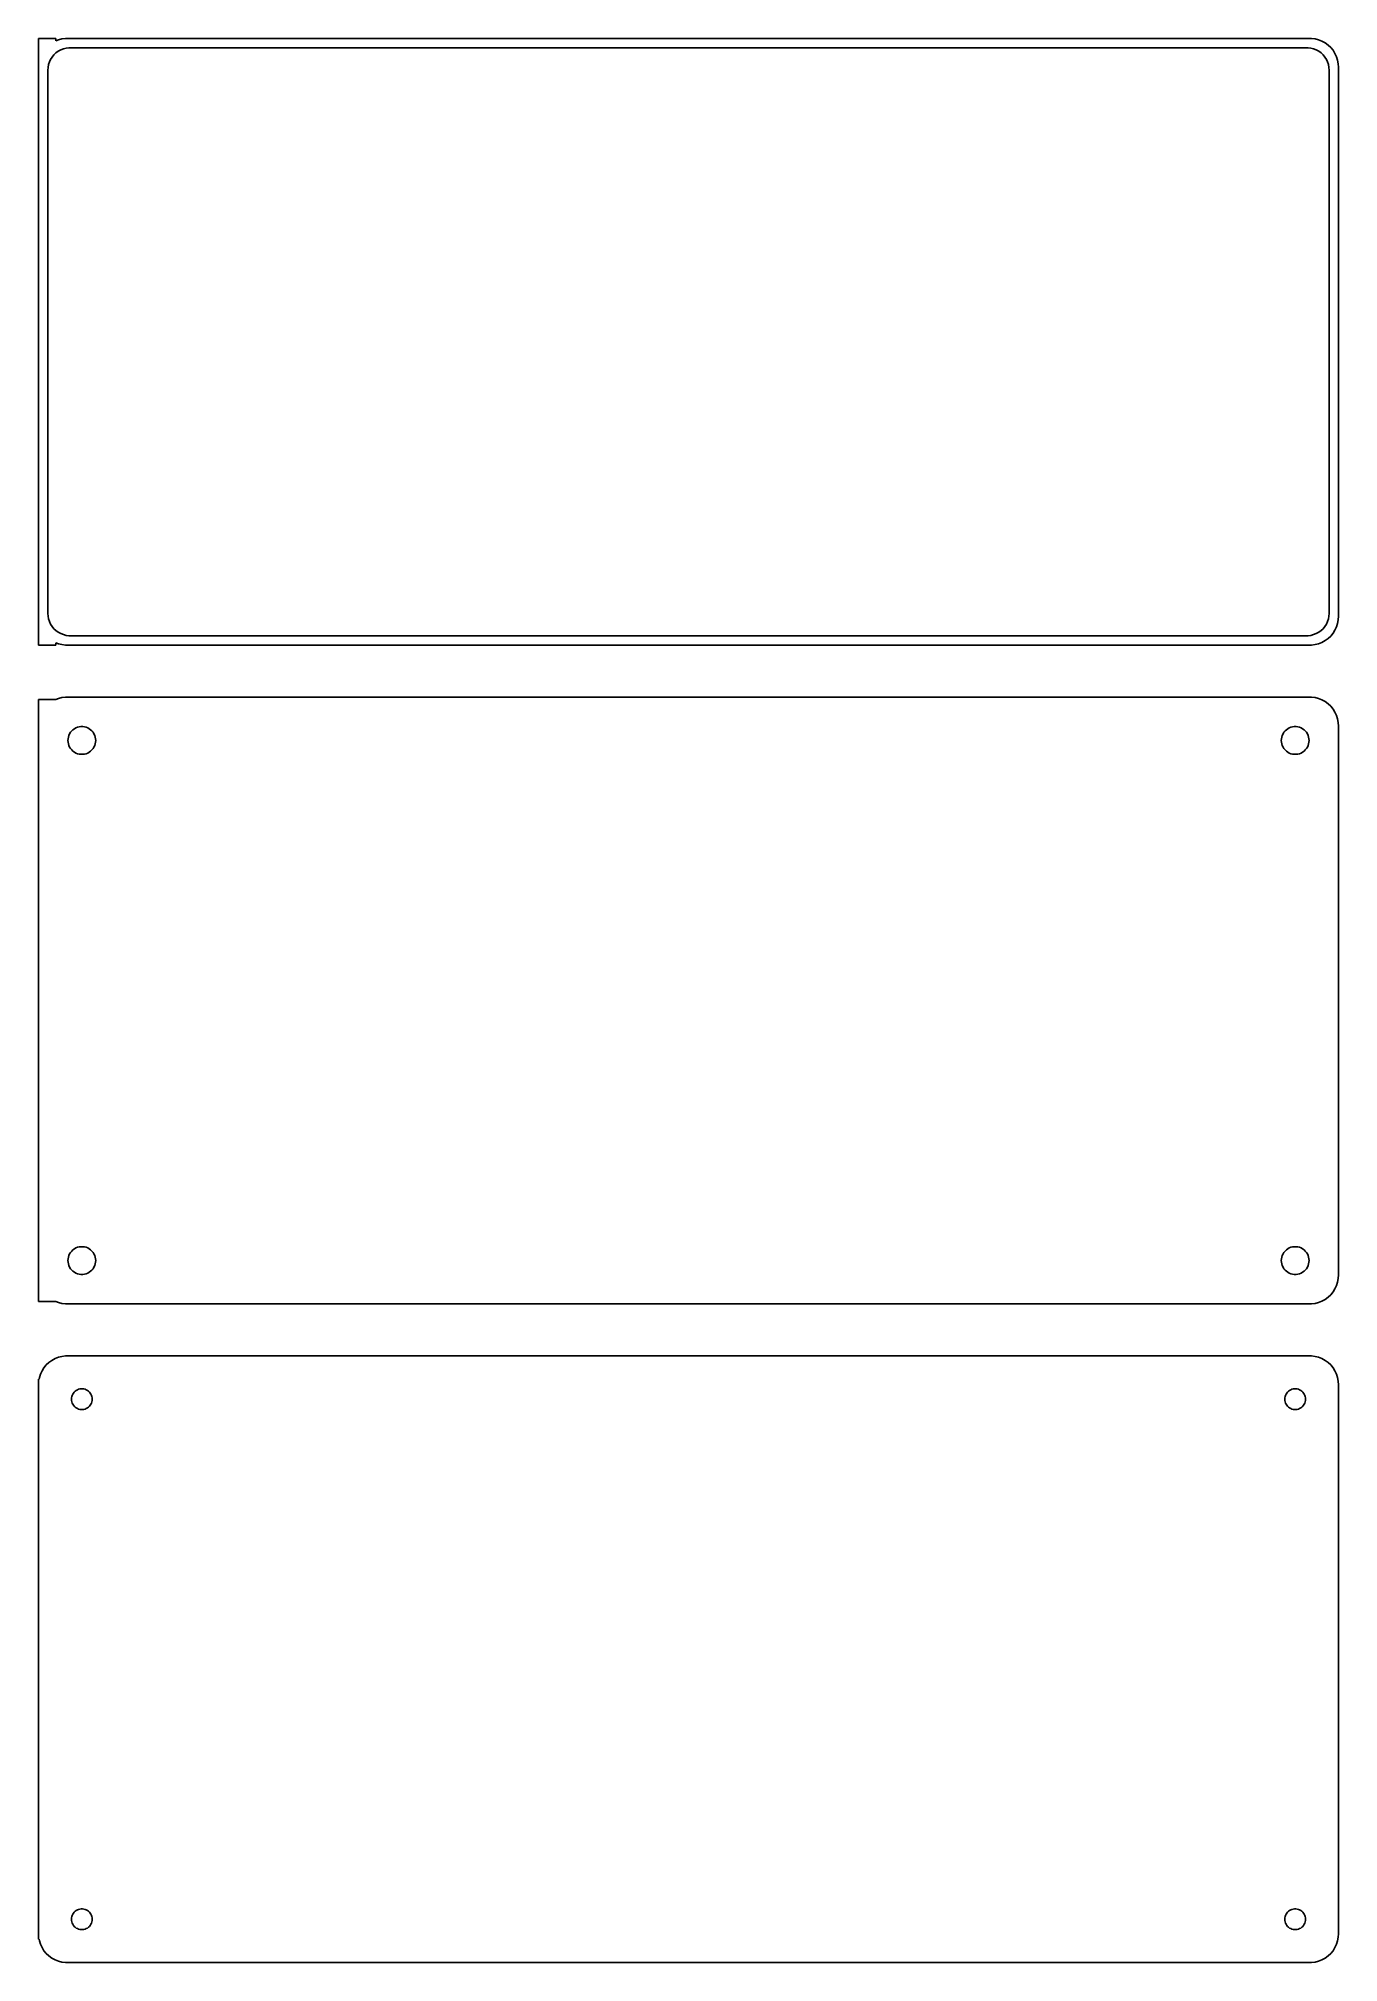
# Model space of a CAD drawing. Header units: metres. Extents: x -112 to 112, y 176 to 508.
import ezdxf

# ---------------------------------------------------------------- set-up
doc = ezdxf.new("R2010")
doc.units = ezdxf.units.M

msp = doc.modelspace()

# ---------------------------------------------------------------- linework, layer by layer
for p, q in [((-109.5, 508.49), (-112.5, 508.49)), ((-112.5, 508.49), (-112.5, 403.51)), ((-109.5, 508.075), (-109.5, 508.49)), ((-109.045, 508.255), (-109.5, 508.075)), ((-109.469, 505.984), (-109.075, 506.27)), ((-109.075, 506.27), (-108.649, 506.504)), ((-108.437, 508.411), (-109.045, 508.255)), ((-108.649, 506.504), (-108.197, 506.683)), ((-107.814, 508.49), (-108.437, 508.411)), ((-108.197, 506.683), (-107.726, 506.804)), ((107.814, 508.49), (-107.814, 508.49)), ((-107.726, 506.804), (-107.243, 506.865)), ((-107.243, 506.865), (107.243, 506.865)), ((107.243, 506.865), (107.726, 506.804)), ((107.726, 506.804), (108.197, 506.683)), ((108.437, 508.411), (107.814, 508.49)), ((108.197, 506.683), (108.649, 506.504)), ((109.045, 508.255), (108.437, 508.411)), ((108.649, 506.504), (109.075, 506.27)), ((109.629, 508.024), (109.045, 508.255)), ((109.075, 506.27), (109.469, 505.984)), ((110.179, 507.722), (109.629, 508.024)), ((110.687, 507.353), (110.179, 507.722)), ((111.145, 506.923), (110.687, 507.353)), ((111.545, 506.439), (111.145, 506.923)), ((111.882, 505.909), (111.545, 506.439)), ((-110.873, 503), (-110.842, 503.485)), ((-110.873, 409), (-110.873, 503)), ((-110.842, 503.485), (-110.751, 503.963)), ((-110.751, 503.963), (-110.601, 504.426)), ((-110.601, 504.426), (-110.394, 504.866)), ((-110.394, 504.866), (-110.133, 505.276)), ((-110.133, 505.276), (-109.823, 505.651)), ((-109.823, 505.651), (-109.469, 505.984)), ((109.469, 505.984), (109.823, 505.651)), ((109.823, 505.651), (110.133, 505.276)), ((110.133, 505.276), (110.394, 504.866)), ((110.394, 504.866), (110.601, 504.426)), ((110.601, 504.426), (110.751, 503.963)), ((110.751, 503.963), (110.842, 503.485)), ((110.842, 503.485), (110.873, 503)), ((110.873, 503), (110.873, 409)), ((112.149, 505.341), (111.882, 505.909)), ((112.343, 504.743), (112.149, 505.341)), ((112.461, 504.127), (112.343, 504.743)), ((112.5, 503.5), (112.461, 504.127)), ((112.5, 408.5), (112.5, 503.5)), ((-110.842, 408.515), (-110.873, 409)), ((-110.751, 408.037), (-110.842, 408.515)), ((-110.601, 407.574), (-110.751, 408.037)), ((-110.394, 407.134), (-110.601, 407.574)), ((-110.133, 406.724), (-110.394, 407.134)), ((-109.823, 406.349), (-110.133, 406.724)), ((-109.469, 406.016), (-109.823, 406.349)), ((109.823, 406.349), (109.469, 406.016)), ((110.133, 406.724), (109.823, 406.349)), ((110.394, 407.134), (110.133, 406.724)), ((110.601, 407.574), (110.394, 407.134)), ((110.751, 408.037), (110.601, 407.574)), ((110.842, 408.515), (110.751, 408.037)), ((110.873, 409), (110.842, 408.515)), ((111.882, 406.091), (112.149, 406.659)), ((112.149, 406.659), (112.343, 407.257)), ((112.343, 407.257), (112.461, 407.873)), ((112.461, 407.873), (112.5, 408.5)), ((-112.5, 403.51), (-109.5, 403.51)), ((-109.5, 403.925), (-109.045, 403.745)), ((-109.5, 403.51), (-109.5, 403.925)), ((-109.075, 405.73), (-109.469, 406.016)), ((-108.649, 405.496), (-109.075, 405.73)), ((-109.045, 403.745), (-108.437, 403.589)), ((-108.197, 405.317), (-108.649, 405.496)), ((-108.437, 403.589), (-107.814, 403.51)), ((-107.726, 405.196), (-108.197, 405.317)), ((-107.814, 403.51), (107.814, 403.51)), ((-107.243, 405.135), (-107.726, 405.196)), ((107.243, 405.135), (-107.243, 405.135)), ((107.726, 405.196), (107.243, 405.135)), ((108.197, 405.317), (107.726, 405.196)), ((107.814, 403.51), (108.437, 403.589)), ((108.649, 405.496), (108.197, 405.317)), ((108.437, 403.589), (109.045, 403.745)), ((109.075, 405.73), (108.649, 405.496)), ((109.045, 403.745), (109.629, 403.976)), ((109.469, 406.016), (109.075, 405.73)), ((109.629, 403.976), (110.179, 404.278)), ((110.179, 404.278), (110.687, 404.647)), ((110.687, 404.647), (111.145, 405.077)), ((111.145, 405.077), (111.545, 405.561)), ((111.545, 405.561), (111.882, 406.091)), ((-109.5, 394.115), (-112.5, 394.115)), ((-112.5, 394.115), (-112.5, 289.885)), ((-109.045, 394.255), (-109.5, 394.075)), ((-109.5, 394.075), (-109.5, 394.115)), ((-108.437, 394.411), (-109.045, 394.255)), ((-107.814, 394.49), (-108.437, 394.411)), ((107.814, 394.49), (-107.814, 394.49)), ((108.437, 394.411), (107.814, 394.49)), ((109.045, 394.255), (108.437, 394.411)), ((109.629, 394.024), (109.045, 394.255)), ((110.179, 393.722), (109.629, 394.024)), ((110.687, 393.353), (110.179, 393.722)), ((111.145, 392.923), (110.687, 393.353)), ((111.545, 392.439), (111.145, 392.923)), ((111.882, 391.909), (111.545, 392.439)), ((112.149, 391.341), (111.882, 391.909)), ((112.343, 390.743), (112.149, 391.341)), ((112.461, 390.127), (112.343, 390.743)), ((112.5, 389.5), (112.461, 390.127)), ((-107.4, 387), (-107.381, 387.301)), ((-107.381, 386.699), (-107.4, 387)), ((-107.381, 387.301), (-107.325, 387.597)), ((-107.325, 386.403), (-107.381, 386.699)), ((-107.325, 387.597), (-107.231, 387.883)), ((-107.231, 386.117), (-107.325, 386.403)), ((-107.231, 387.883), (-107.103, 388.156)), ((-107.103, 388.156), (-106.942, 388.411)), ((-106.942, 388.411), (-106.75, 388.643)), ((-106.75, 388.643), (-106.53, 388.849)), ((-106.53, 388.849), (-106.286, 389.026)), ((-106.286, 389.026), (-106.022, 389.172)), ((-106.022, 389.172), (-105.742, 389.283)), ((-105.742, 389.283), (-105.45, 389.357)), ((-105.45, 389.357), (-105.151, 389.395)), ((-105.151, 389.395), (-104.849, 389.395)), ((-104.849, 389.395), (-104.55, 389.357)), ((-104.55, 389.357), (-104.258, 389.283)), ((-104.258, 389.283), (-103.978, 389.172)), ((-103.978, 389.172), (-103.714, 389.026)), ((-103.714, 389.026), (-103.47, 388.849)), ((-103.47, 388.849), (-103.25, 388.643)), ((-103.25, 388.643), (-103.058, 388.411)), ((-103.058, 388.411), (-102.897, 388.156)), ((-102.897, 388.156), (-102.769, 387.883)), ((-102.769, 387.883), (-102.675, 387.597)), ((-102.675, 386.403), (-102.769, 386.117)), ((-102.675, 387.597), (-102.619, 387.301)), ((-102.619, 386.699), (-102.675, 386.403)), ((-102.619, 387.301), (-102.6, 387)), ((-102.6, 387), (-102.619, 386.699)), ((102.6, 387), (102.619, 387.301)), ((102.619, 386.699), (102.6, 387)), ((102.619, 387.301), (102.675, 387.597)), ((102.675, 386.403), (102.619, 386.699)), ((102.675, 387.597), (102.769, 387.883)), ((102.769, 386.117), (102.675, 386.403)), ((102.769, 387.883), (102.897, 388.156)), ((102.897, 388.156), (103.058, 388.411)), ((103.058, 388.411), (103.25, 388.643)), ((103.25, 388.643), (103.47, 388.849)), ((103.47, 388.849), (103.714, 389.026)), ((103.714, 389.026), (103.978, 389.172)), ((103.978, 389.172), (104.258, 389.283)), ((104.258, 389.283), (104.55, 389.357)), ((104.55, 389.357), (104.849, 389.395)), ((104.849, 389.395), (105.151, 389.395)), ((105.151, 389.395), (105.45, 389.357)), ((105.45, 389.357), (105.742, 389.283)), ((105.742, 389.283), (106.022, 389.172)), ((106.022, 389.172), (106.286, 389.026)), ((106.286, 389.026), (106.53, 388.849)), ((106.53, 388.849), (106.75, 388.643)), ((106.75, 388.643), (106.942, 388.411)), ((106.942, 388.411), (107.103, 388.156)), ((107.103, 388.156), (107.231, 387.883)), ((107.231, 387.883), (107.325, 387.597)), ((107.325, 386.403), (107.231, 386.117)), ((107.325, 387.597), (107.381, 387.301)), ((107.381, 386.699), (107.325, 386.403)), ((107.381, 387.301), (107.4, 387)), ((107.4, 387), (107.381, 386.699)), ((112.5, 294.5), (112.5, 389.5)), ((-107.103, 385.844), (-107.231, 386.117)), ((-106.942, 385.589), (-107.103, 385.844)), ((-106.75, 385.357), (-106.942, 385.589)), ((-106.53, 385.151), (-106.75, 385.357)), ((-106.286, 384.974), (-106.53, 385.151)), ((-106.022, 384.828), (-106.286, 384.974)), ((-105.742, 384.717), (-106.022, 384.828)), ((-105.45, 384.643), (-105.742, 384.717)), ((-105.151, 384.605), (-105.45, 384.643)), ((-104.849, 384.605), (-105.151, 384.605)), ((-104.55, 384.643), (-104.849, 384.605)), ((-104.258, 384.717), (-104.55, 384.643)), ((-103.978, 384.828), (-104.258, 384.717)), ((-103.714, 384.974), (-103.978, 384.828)), ((-103.47, 385.151), (-103.714, 384.974)), ((-103.25, 385.357), (-103.47, 385.151)), ((-103.058, 385.589), (-103.25, 385.357)), ((-102.897, 385.844), (-103.058, 385.589)), ((-102.769, 386.117), (-102.897, 385.844)), ((102.897, 385.844), (102.769, 386.117)), ((103.058, 385.589), (102.897, 385.844)), ((103.25, 385.357), (103.058, 385.589)), ((103.47, 385.151), (103.25, 385.357)), ((103.714, 384.974), (103.47, 385.151)), ((103.978, 384.828), (103.714, 384.974)), ((104.258, 384.717), (103.978, 384.828)), ((104.55, 384.643), (104.258, 384.717)), ((104.849, 384.605), (104.55, 384.643)), ((105.151, 384.605), (104.849, 384.605)), ((105.45, 384.643), (105.151, 384.605)), ((105.742, 384.717), (105.45, 384.643)), ((106.022, 384.828), (105.742, 384.717)), ((106.286, 384.974), (106.022, 384.828)), ((106.53, 385.151), (106.286, 384.974)), ((106.75, 385.357), (106.53, 385.151)), ((106.942, 385.589), (106.75, 385.357)), ((107.103, 385.844), (106.942, 385.589)), ((107.231, 386.117), (107.103, 385.844)), ((-107.4, 297), (-107.381, 297.301)), ((-107.381, 296.699), (-107.4, 297)), ((-107.381, 297.301), (-107.325, 297.597)), ((-107.325, 296.403), (-107.381, 296.699)), ((-107.325, 297.597), (-107.231, 297.883)), ((-107.231, 296.117), (-107.325, 296.403)), ((-107.231, 297.883), (-107.103, 298.156)), ((-107.103, 298.156), (-106.942, 298.411)), ((-106.942, 298.411), (-106.75, 298.643)), ((-106.75, 298.643), (-106.53, 298.849)), ((-106.53, 298.849), (-106.286, 299.026)), ((-106.286, 299.026), (-106.022, 299.172)), ((-106.022, 299.172), (-105.742, 299.283)), ((-105.742, 299.283), (-105.45, 299.357)), ((-105.45, 299.357), (-105.151, 299.395)), ((-105.151, 299.395), (-104.849, 299.395)), ((-104.849, 299.395), (-104.55, 299.357)), ((-104.55, 299.357), (-104.258, 299.283)), ((-104.258, 299.283), (-103.978, 299.172)), ((-103.978, 299.172), (-103.714, 299.026)), ((-103.714, 299.026), (-103.47, 298.849)), ((-103.47, 298.849), (-103.25, 298.643)), ((-103.25, 298.643), (-103.058, 298.411)), ((-103.058, 298.411), (-102.897, 298.156)), ((-102.897, 298.156), (-102.769, 297.883)), ((-102.769, 297.883), (-102.675, 297.597)), ((-102.675, 296.403), (-102.769, 296.117)), ((-102.675, 297.597), (-102.619, 297.301)), ((-102.619, 296.699), (-102.675, 296.403)), ((-102.619, 297.301), (-102.6, 297)), ((-102.6, 297), (-102.619, 296.699)), ((102.6, 297), (102.619, 297.301)), ((102.619, 296.699), (102.6, 297)), ((102.619, 297.301), (102.675, 297.597)), ((102.675, 296.403), (102.619, 296.699)), ((102.675, 297.597), (102.769, 297.883)), ((102.769, 296.117), (102.675, 296.403)), ((102.769, 297.883), (102.897, 298.156)), ((102.897, 298.156), (103.058, 298.411)), ((103.058, 298.411), (103.25, 298.643)), ((103.25, 298.643), (103.47, 298.849)), ((103.47, 298.849), (103.714, 299.026)), ((103.714, 299.026), (103.978, 299.172)), ((103.978, 299.172), (104.258, 299.283)), ((104.258, 299.283), (104.55, 299.357)), ((104.55, 299.357), (104.849, 299.395)), ((104.849, 299.395), (105.151, 299.395)), ((105.151, 299.395), (105.45, 299.357)), ((105.45, 299.357), (105.742, 299.283)), ((105.742, 299.283), (106.022, 299.172)), ((106.022, 299.172), (106.286, 299.026)), ((106.286, 299.026), (106.53, 298.849)), ((106.53, 298.849), (106.75, 298.643)), ((106.75, 298.643), (106.942, 298.411)), ((106.942, 298.411), (107.103, 298.156)), ((107.103, 298.156), (107.231, 297.883)), ((107.231, 297.883), (107.325, 297.597)), ((107.325, 296.403), (107.231, 296.117)), ((107.325, 297.597), (107.381, 297.301)), ((107.381, 296.699), (107.325, 296.403)), ((107.381, 297.301), (107.4, 297)), ((107.4, 297), (107.381, 296.699)), ((-107.103, 295.844), (-107.231, 296.117)), ((-106.942, 295.589), (-107.103, 295.844)), ((-106.75, 295.357), (-106.942, 295.589)), ((-106.53, 295.151), (-106.75, 295.357)), ((-106.286, 294.974), (-106.53, 295.151)), ((-106.022, 294.828), (-106.286, 294.974)), ((-105.742, 294.717), (-106.022, 294.828)), ((-105.45, 294.643), (-105.742, 294.717)), ((-105.151, 294.605), (-105.45, 294.643)), ((-104.849, 294.605), (-105.151, 294.605)), ((-104.55, 294.643), (-104.849, 294.605)), ((-104.258, 294.717), (-104.55, 294.643)), ((-103.978, 294.828), (-104.258, 294.717)), ((-103.714, 294.974), (-103.978, 294.828)), ((-103.47, 295.151), (-103.714, 294.974)), ((-103.25, 295.357), (-103.47, 295.151)), ((-103.058, 295.589), (-103.25, 295.357)), ((-102.897, 295.844), (-103.058, 295.589)), ((-102.769, 296.117), (-102.897, 295.844)), ((102.897, 295.844), (102.769, 296.117)), ((103.058, 295.589), (102.897, 295.844)), ((103.25, 295.357), (103.058, 295.589)), ((103.47, 295.151), (103.25, 295.357)), ((103.714, 294.974), (103.47, 295.151)), ((103.978, 294.828), (103.714, 294.974)), ((104.258, 294.717), (103.978, 294.828)), ((104.55, 294.643), (104.258, 294.717)), ((104.849, 294.605), (104.55, 294.643)), ((105.151, 294.605), (104.849, 294.605)), ((105.45, 294.643), (105.151, 294.605)), ((105.742, 294.717), (105.45, 294.643)), ((106.022, 294.828), (105.742, 294.717)), ((106.286, 294.974), (106.022, 294.828)), ((106.53, 295.151), (106.286, 294.974)), ((106.75, 295.357), (106.53, 295.151)), ((106.942, 295.589), (106.75, 295.357)), ((107.103, 295.844), (106.942, 295.589)), ((107.231, 296.117), (107.103, 295.844)), ((112.149, 292.659), (112.343, 293.257)), ((112.343, 293.257), (112.461, 293.873)), ((112.461, 293.873), (112.5, 294.5)), ((-112.5, 289.885), (-109.5, 289.885)), ((-109.5, 289.885), (-109.5, 289.925)), ((-109.5, 289.925), (-109.045, 289.745)), ((-109.045, 289.745), (-108.437, 289.589)), ((108.437, 289.589), (109.045, 289.745)), ((109.045, 289.745), (109.629, 289.976)), ((109.629, 289.976), (110.179, 290.278)), ((110.179, 290.278), (110.687, 290.647)), ((110.687, 290.647), (111.145, 291.077)), ((111.145, 291.077), (111.545, 291.561)), ((111.545, 291.561), (111.882, 292.091)), ((111.882, 292.091), (112.149, 292.659)), ((-108.437, 289.589), (-107.814, 289.51)), ((-107.814, 289.51), (107.814, 289.51)), ((107.814, 289.51), (108.437, 289.589)), ((-110.179, 279.722), (-110.687, 279.353)), ((-109.629, 280.024), (-110.179, 279.722)), ((-109.045, 280.255), (-109.629, 280.024)), ((-108.437, 280.411), (-109.045, 280.255)), ((-107.814, 280.49), (-108.437, 280.411)), ((107.814, 280.49), (-107.814, 280.49)), ((108.437, 280.411), (107.814, 280.49)), ((109.045, 280.255), (108.437, 280.411)), ((109.629, 280.024), (109.045, 280.255)), ((110.179, 279.722), (109.629, 280.024)), ((110.687, 279.353), (110.179, 279.722)), ((-112.4, 276.444), (-112.5, 276.444)), ((-112.5, 276.444), (-112.5, 179.556)), ((-112.343, 276.743), (-112.4, 276.444)), ((-112.149, 277.341), (-112.343, 276.743)), ((-111.882, 277.909), (-112.149, 277.341)), ((-111.545, 278.439), (-111.882, 277.909)), ((-111.145, 278.923), (-111.545, 278.439)), ((-110.687, 279.353), (-111.145, 278.923)), ((111.145, 278.923), (110.687, 279.353)), ((111.545, 278.439), (111.145, 278.923)), ((111.882, 277.909), (111.545, 278.439)), ((112.149, 277.341), (111.882, 277.909)), ((112.343, 276.743), (112.149, 277.341)), ((112.461, 276.127), (112.343, 276.743)), ((-106.8, 273), (-106.786, 273.226)), ((-106.786, 273.226), (-106.743, 273.448)), ((-106.743, 273.448), (-106.674, 273.663)), ((-106.674, 273.663), (-106.577, 273.867)), ((-106.577, 273.867), (-106.456, 274.058)), ((-106.456, 274.058), (-106.312, 274.232)), ((-106.312, 274.232), (-106.147, 274.387)), ((-106.147, 274.387), (-105.964, 274.52)), ((-105.964, 274.52), (-105.766, 274.629)), ((-105.766, 274.629), (-105.556, 274.712)), ((-105.556, 274.712), (-105.337, 274.768)), ((-105.337, 274.768), (-105.113, 274.796)), ((-105.113, 274.796), (-104.887, 274.796)), ((-104.887, 274.796), (-104.663, 274.768)), ((-104.663, 274.768), (-104.444, 274.712)), ((-104.444, 274.712), (-104.234, 274.629)), ((-104.234, 274.629), (-104.036, 274.52)), ((-104.036, 274.52), (-103.853, 274.387)), ((-103.853, 274.387), (-103.688, 274.232)), ((-103.688, 274.232), (-103.544, 274.058)), ((-103.544, 274.058), (-103.423, 273.867)), ((-103.423, 273.867), (-103.326, 273.663)), ((-103.326, 273.663), (-103.257, 273.448)), ((-103.257, 273.448), (-103.214, 273.226)), ((-103.214, 273.226), (-103.2, 273)), ((103.2, 273), (103.214, 273.226)), ((103.214, 273.226), (103.257, 273.448)), ((103.257, 273.448), (103.326, 273.663)), ((103.326, 273.663), (103.423, 273.867)), ((103.423, 273.867), (103.544, 274.058)), ((103.544, 274.058), (103.688, 274.232)), ((103.688, 274.232), (103.853, 274.387)), ((103.853, 274.387), (104.036, 274.52)), ((104.036, 274.52), (104.234, 274.629)), ((104.234, 274.629), (104.444, 274.712)), ((104.444, 274.712), (104.663, 274.768)), ((104.663, 274.768), (104.887, 274.796)), ((104.887, 274.796), (105.113, 274.796)), ((105.113, 274.796), (105.337, 274.768)), ((105.337, 274.768), (105.556, 274.712)), ((105.556, 274.712), (105.766, 274.629)), ((105.766, 274.629), (105.964, 274.52)), ((105.964, 274.52), (106.147, 274.387)), ((106.147, 274.387), (106.312, 274.232)), ((106.312, 274.232), (106.456, 274.058)), ((106.456, 274.058), (106.577, 273.867)), ((106.577, 273.867), (106.674, 273.663)), ((106.674, 273.663), (106.743, 273.448)), ((106.743, 273.448), (106.786, 273.226)), ((106.786, 273.226), (106.8, 273)), ((112.5, 275.5), (112.461, 276.127)), ((112.5, 180.5), (112.5, 275.5)), ((-106.786, 272.774), (-106.8, 273)), ((-106.743, 272.552), (-106.786, 272.774)), ((-106.674, 272.337), (-106.743, 272.552)), ((-106.577, 272.133), (-106.674, 272.337)), ((-106.456, 271.942), (-106.577, 272.133)), ((-106.312, 271.768), (-106.456, 271.942)), ((-106.147, 271.613), (-106.312, 271.768)), ((-105.964, 271.48), (-106.147, 271.613)), ((-105.766, 271.371), (-105.964, 271.48)), ((-105.556, 271.288), (-105.766, 271.371)), ((-105.337, 271.232), (-105.556, 271.288)), ((-105.113, 271.204), (-105.337, 271.232)), ((-104.887, 271.204), (-105.113, 271.204)), ((-104.663, 271.232), (-104.887, 271.204)), ((-104.444, 271.288), (-104.663, 271.232)), ((-104.234, 271.371), (-104.444, 271.288)), ((-104.036, 271.48), (-104.234, 271.371)), ((-103.853, 271.613), (-104.036, 271.48)), ((-103.688, 271.768), (-103.853, 271.613)), ((-103.544, 271.942), (-103.688, 271.768)), ((-103.423, 272.133), (-103.544, 271.942)), ((-103.326, 272.337), (-103.423, 272.133)), ((-103.257, 272.552), (-103.326, 272.337)), ((-103.214, 272.774), (-103.257, 272.552)), ((-103.2, 273), (-103.214, 272.774)), ((103.214, 272.774), (103.2, 273)), ((103.257, 272.552), (103.214, 272.774)), ((103.326, 272.337), (103.257, 272.552)), ((103.423, 272.133), (103.326, 272.337)), ((103.544, 271.942), (103.423, 272.133)), ((103.688, 271.768), (103.544, 271.942)), ((103.853, 271.613), (103.688, 271.768)), ((104.036, 271.48), (103.853, 271.613)), ((104.234, 271.371), (104.036, 271.48)), ((104.444, 271.288), (104.234, 271.371)), ((104.663, 271.232), (104.444, 271.288)), ((104.887, 271.204), (104.663, 271.232)), ((105.113, 271.204), (104.887, 271.204)), ((105.337, 271.232), (105.113, 271.204)), ((105.556, 271.288), (105.337, 271.232)), ((105.766, 271.371), (105.556, 271.288)), ((105.964, 271.48), (105.766, 271.371)), ((106.147, 271.613), (105.964, 271.48)), ((106.312, 271.768), (106.147, 271.613)), ((106.456, 271.942), (106.312, 271.768)), ((106.577, 272.133), (106.456, 271.942)), ((106.674, 272.337), (106.577, 272.133)), ((106.743, 272.552), (106.674, 272.337)), ((106.786, 272.774), (106.743, 272.552)), ((106.8, 273), (106.786, 272.774)), ((-106.8, 183), (-106.786, 183.226)), ((-106.786, 183.226), (-106.743, 183.448)), ((-106.743, 183.448), (-106.674, 183.663)), ((-106.674, 183.663), (-106.577, 183.867)), ((-106.577, 183.867), (-106.456, 184.058)), ((-106.456, 184.058), (-106.312, 184.232)), ((-106.312, 184.232), (-106.147, 184.387)), ((-106.147, 184.387), (-105.964, 184.52)), ((-105.964, 184.52), (-105.766, 184.629)), ((-105.766, 184.629), (-105.556, 184.712)), ((-105.556, 184.712), (-105.337, 184.768)), ((-105.337, 184.768), (-105.113, 184.796)), ((-105.113, 184.796), (-104.887, 184.796)), ((-104.887, 184.796), (-104.663, 184.768)), ((-104.663, 184.768), (-104.444, 184.712)), ((-104.444, 184.712), (-104.234, 184.629)), ((-104.234, 184.629), (-104.036, 184.52)), ((-104.036, 184.52), (-103.853, 184.387)), ((-103.853, 184.387), (-103.688, 184.232)), ((-103.688, 184.232), (-103.544, 184.058)), ((-103.544, 184.058), (-103.423, 183.867)), ((-103.423, 183.867), (-103.326, 183.663)), ((-103.326, 183.663), (-103.257, 183.448)), ((-103.257, 183.448), (-103.214, 183.226)), ((-103.214, 183.226), (-103.2, 183)), ((103.2, 183), (103.214, 183.226)), ((103.214, 183.226), (103.257, 183.448)), ((103.257, 183.448), (103.326, 183.663)), ((103.326, 183.663), (103.423, 183.867)), ((103.423, 183.867), (103.544, 184.058)), ((103.544, 184.058), (103.688, 184.232)), ((103.688, 184.232), (103.853, 184.387)), ((103.853, 184.387), (104.036, 184.52)), ((104.036, 184.52), (104.234, 184.629)), ((104.234, 184.629), (104.444, 184.712)), ((104.444, 184.712), (104.663, 184.768)), ((104.663, 184.768), (104.887, 184.796)), ((104.887, 184.796), (105.113, 184.796)), ((105.113, 184.796), (105.337, 184.768)), ((105.337, 184.768), (105.556, 184.712)), ((105.556, 184.712), (105.766, 184.629)), ((105.766, 184.629), (105.964, 184.52)), ((105.964, 184.52), (106.147, 184.387)), ((106.147, 184.387), (106.312, 184.232)), ((106.312, 184.232), (106.456, 184.058)), ((106.456, 184.058), (106.577, 183.867)), ((106.577, 183.867), (106.674, 183.663)), ((106.674, 183.663), (106.743, 183.448)), ((106.743, 183.448), (106.786, 183.226)), ((106.786, 183.226), (106.8, 183)), ((-106.786, 182.774), (-106.8, 183)), ((-106.743, 182.552), (-106.786, 182.774)), ((-106.674, 182.337), (-106.743, 182.552)), ((-106.577, 182.133), (-106.674, 182.337)), ((-106.456, 181.942), (-106.577, 182.133)), ((-106.312, 181.768), (-106.456, 181.942)), ((-106.147, 181.613), (-106.312, 181.768)), ((-105.964, 181.48), (-106.147, 181.613)), ((-105.766, 181.371), (-105.964, 181.48)), ((-105.556, 181.288), (-105.766, 181.371)), ((-105.337, 181.232), (-105.556, 181.288)), ((-105.113, 181.204), (-105.337, 181.232)), ((-104.887, 181.204), (-105.113, 181.204)), ((-104.663, 181.232), (-104.887, 181.204)), ((-104.444, 181.288), (-104.663, 181.232)), ((-104.234, 181.371), (-104.444, 181.288)), ((-104.036, 181.48), (-104.234, 181.371)), ((-103.853, 181.613), (-104.036, 181.48)), ((-103.688, 181.768), (-103.853, 181.613)), ((-103.544, 181.942), (-103.688, 181.768)), ((-103.423, 182.133), (-103.544, 181.942)), ((-103.326, 182.337), (-103.423, 182.133)), ((-103.257, 182.552), (-103.326, 182.337)), ((-103.214, 182.774), (-103.257, 182.552)), ((-103.2, 183), (-103.214, 182.774)), ((103.214, 182.774), (103.2, 183)), ((103.257, 182.552), (103.214, 182.774)), ((103.326, 182.337), (103.257, 182.552)), ((103.423, 182.133), (103.326, 182.337)), ((103.544, 181.942), (103.423, 182.133)), ((103.688, 181.768), (103.544, 181.942)), ((103.853, 181.613), (103.688, 181.768)), ((104.036, 181.48), (103.853, 181.613)), ((104.234, 181.371), (104.036, 181.48)), ((104.444, 181.288), (104.234, 181.371)), ((104.663, 181.232), (104.444, 181.288)), ((104.887, 181.204), (104.663, 181.232)), ((105.113, 181.204), (104.887, 181.204)), ((105.337, 181.232), (105.113, 181.204)), ((105.556, 181.288), (105.337, 181.232)), ((105.766, 181.371), (105.556, 181.288)), ((105.964, 181.48), (105.766, 181.371)), ((106.147, 181.613), (105.964, 181.48)), ((106.312, 181.768), (106.147, 181.613)), ((106.456, 181.942), (106.312, 181.768)), ((106.577, 182.133), (106.456, 181.942)), ((106.674, 182.337), (106.577, 182.133)), ((106.743, 182.552), (106.674, 182.337)), ((106.786, 182.774), (106.743, 182.552)), ((106.8, 183), (106.786, 182.774)), ((112.343, 179.257), (112.461, 179.873)), ((112.461, 179.873), (112.5, 180.5)), ((-112.5, 179.556), (-112.4, 179.556)), ((-112.4, 179.556), (-112.343, 179.257)), ((-112.343, 179.257), (-112.149, 178.659)), ((-112.149, 178.659), (-111.882, 178.091)), ((-111.882, 178.091), (-111.545, 177.561)), ((-111.545, 177.561), (-111.145, 177.077)), ((-111.145, 177.077), (-110.687, 176.647)), ((-110.687, 176.647), (-110.179, 176.278)), ((110.179, 176.278), (110.687, 176.647)), ((110.687, 176.647), (111.145, 177.077)), ((111.145, 177.077), (111.545, 177.561)), ((111.545, 177.561), (111.882, 178.091)), ((111.882, 178.091), (112.149, 178.659)), ((112.149, 178.659), (112.343, 179.257)), ((-110.179, 176.278), (-109.629, 175.976)), ((-109.629, 175.976), (-109.045, 175.745)), ((-109.045, 175.745), (-108.437, 175.589)), ((-108.437, 175.589), (-107.814, 175.51)), ((-107.814, 175.51), (107.814, 175.51)), ((107.814, 175.51), (108.437, 175.589)), ((108.437, 175.589), (109.045, 175.745)), ((109.045, 175.745), (109.629, 175.976)), ((109.629, 175.976), (110.179, 176.278))]:
    msp.add_line(p, q)

doc.saveas('drawing.dxf')
